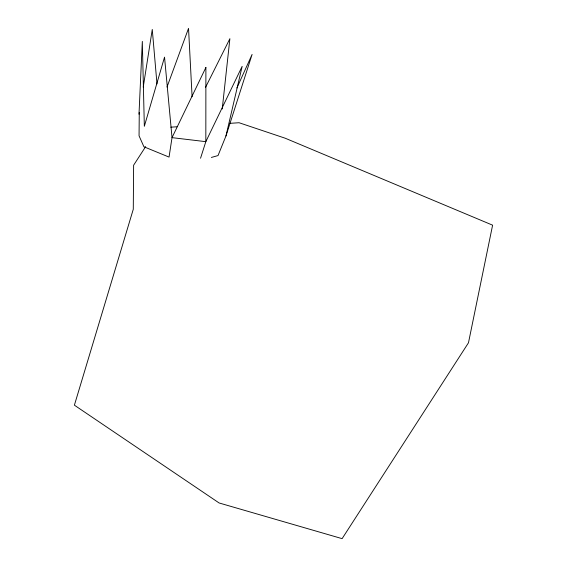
<?xml version="1.0" encoding="UTF-8"?>
<svg xmlns="http://www.w3.org/2000/svg" width="567" height="567" viewBox="0 0 567 567"><rect width="100%" height="100%" fill="white"/><g stroke="black" fill="none" stroke-linecap="round" stroke-linejoin="round"><path stroke-width="0.85" d="M138.993 114.236L142.324 41.398L144.337 126.285L164.536 57.147L172.021 137.646L169.051 157.087L143.912 146.768L139.057 135.825L139.262 112.486M222.236 108.992L229.883 38.691L205.502 87.417M143.231 87.148L152.268 29.47L156.988 83.951M211.378 157.442L218.026 155.571L225.957 135.981L242.152 66.36L205.828 141.665L200.541 158.243M225.957 135.981L252.095 54.432L236.893 87.984M167.003 87.056L188.535 28.35L192.1 96.773M145.655 146.619L133.628 165.21L133.28 209.258L74.397 405.178L219.11 502.972L342.107 538.65L468.477 342.787L492.603 225.17L285.201 138.22L239.068 122.734L229.444 123.365M170.816 127.178L176.939 126.781M205.892 67.487L205.828 141.665L172.021 137.646L205.892 67.487"/></g></svg>
